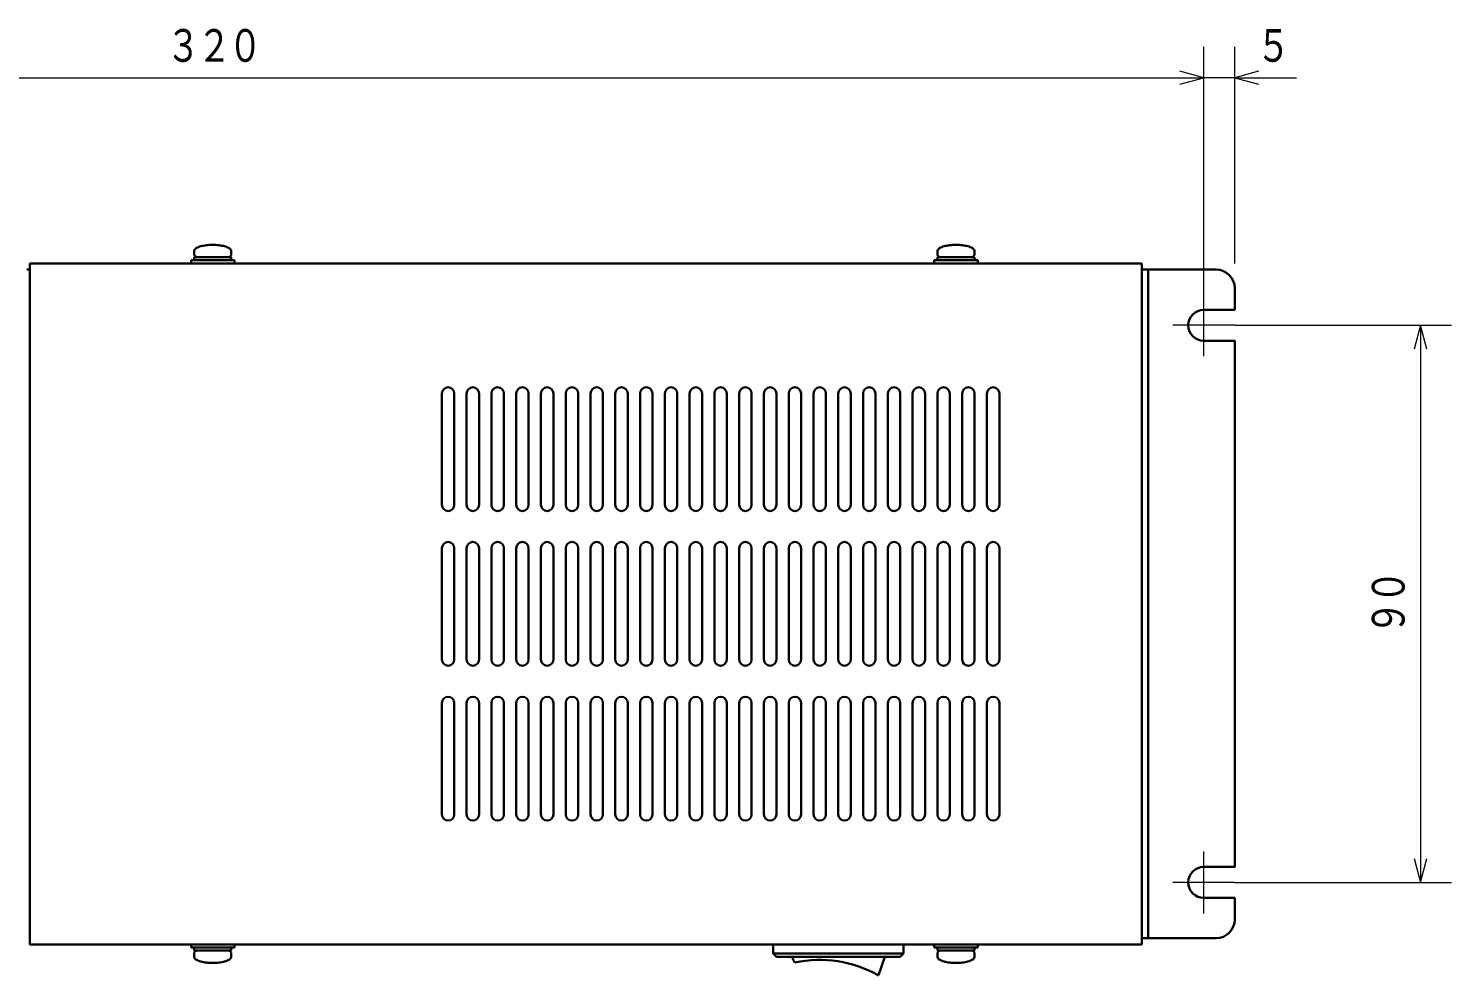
# Model space of a CAD drawing. Header units: millimetres. Extents: x 338 to 902, y 281 to 644.
# Drawn here: x 672.3 to 902.1, y 490.5 to 643.5 of the extents above; entities that cross this region are included whole.
import ezdxf

# ---------------------------------------------------------------- set-up
doc = ezdxf.new("R2010")
doc.units = ezdxf.units.MM
doc.layers.get('0').update_dxf_attribs({"lineweight": 30})
doc.layers.add('寸法', color=7, linetype='Continuous', lineweight=15)
doc.styles.add('BIGFONT', font='txt.shx', dxfattribs={"bigfont": 'bigfont'})

# ---------------------------------------------------------------- blocks, each defined once
blk = doc.blocks.new('A$C14CE2B2E')
for p, q in [((357, 292), (357, 291.5)), ((363, 292), (363, 291.5)), ((477, 292), (477, 291.5)), ((483, 292), (483, 291.5)), ((330.5, 290), (330.5, 180)), ((330.5, 290), (510, 290)), ((356.5, 290.5), (363.5, 290.5)), ((356.5, 290), (356.5, 290.5)), ((363.5, 290), (356.5, 290)), ((357, 291), (363, 291)), ((357, 290.5), (357, 291)), ((363, 290.5), (357, 290.5)), ((357.5, 291), (362.5, 291)), ((363, 291), (363, 290.5)), ((363.5, 290.5), (363.5, 290)), ((476.5, 290.5), (483.5, 290.5)), ((476.5, 290), (476.5, 290.5)), ((483.5, 290), (476.5, 290)), ((477, 291), (483, 291)), ((477, 290.5), (477, 291)), ((483, 290.5), (477, 290.5)), ((477.5, 291), (482.5, 291)), ((483, 291), (483, 290.5)), ((483.5, 290.5), (483.5, 290)), ((510, 290), (510, 180)), ((330, 289), (330.5, 289)), ((510, 289), (522, 289)), ((511, 289), (511, 181)), ((525, 286), (525, 282.5)), ((525, 282.5), (520, 282.5)), ((397, 269), (397, 251)), ((399, 269), (399, 251)), ((401, 269), (401, 251)), ((403, 269), (403, 251)), ((405, 269), (405, 251)), ((407, 269), (407, 251)), ((409, 269), (409, 251)), ((411, 269), (411, 251)), ((413, 269), (413, 251)), ((415, 269), (415, 251)), ((417, 269), (417, 251)), ((419, 269), (419, 251)), ((421, 269), (421, 251)), ((423, 269), (423, 251)), ((425, 269), (425, 251)), ((427, 269), (427, 251)), ((429, 269), (429, 251)), ((431, 269), (431, 251)), ((433, 269), (433, 251)), ((435, 269), (435, 251)), ((437, 269), (437, 251)), ((439, 269), (439, 251)), ((441, 269), (441, 251)), ((443, 269), (443, 251)), ((445, 269), (445, 251)), ((447, 269), (447, 251)), ((449, 269), (449, 251)), ((451, 269), (451, 251)), ((453, 269), (453, 251)), ((455, 269), (455, 251)), ((457, 269), (457, 251)), ((459, 269), (459, 251)), ((461, 269), (461, 251)), ((463, 269), (463, 251)), ((465, 269), (465, 251)), ((467, 269), (467, 251)), ((469, 269), (469, 251)), ((471, 269), (471, 251)), ((473, 269), (473, 251)), ((475, 269), (475, 251)), ((477, 269), (477, 251)), ((479, 269), (479, 251)), ((481, 269), (481, 251)), ((483, 269), (483, 251)), ((485, 269), (485, 251)), ((487, 269), (487, 251)), ((397, 244), (397, 226)), ((399, 244), (399, 226)), ((401, 244), (401, 226)), ((403, 244), (403, 226)), ((405, 244), (405, 226)), ((407, 244), (407, 226)), ((409, 244), (409, 226)), ((411, 244), (411, 226)), ((413, 244), (413, 226)), ((415, 244), (415, 226)), ((417, 244), (417, 226)), ((419, 244), (419, 226)), ((421, 244), (421, 226)), ((423, 244), (423, 226)), ((425, 244), (425, 226)), ((427, 244), (427, 226)), ((429, 244), (429, 226)), ((431, 244), (431, 226)), ((433, 244), (433, 226)), ((435, 244), (435, 226)), ((437, 244), (437, 226)), ((439, 244), (439, 226)), ((441, 244), (441, 226)), ((443, 244), (443, 226)), ((445, 244), (445, 226)), ((447, 244), (447, 226)), ((449, 244), (449, 226)), ((451, 244), (451, 226)), ((453, 244), (453, 226)), ((455, 244), (455, 226)), ((457, 244), (457, 226)), ((459, 244), (459, 226)), ((461, 244), (461, 226)), ((463, 244), (463, 226)), ((465, 244), (465, 226)), ((467, 244), (467, 226)), ((469, 244), (469, 226)), ((471, 244), (471, 226)), ((473, 244), (473, 226)), ((475, 244), (475, 226)), ((477, 244), (477, 226)), ((479, 244), (479, 226)), ((481, 244), (481, 226)), ((483, 244), (483, 226)), ((485, 244), (485, 226)), ((487, 244), (487, 226)), ((397, 219), (397, 201)), ((399, 219), (399, 201)), ((401, 219), (401, 201)), ((403, 219), (403, 201)), ((405, 219), (405, 201)), ((407, 219), (407, 201)), ((409, 219), (409, 201)), ((411, 219), (411, 201)), ((413, 219), (413, 201)), ((415, 219), (415, 201)), ((417, 219), (417, 201)), ((419, 219), (419, 201)), ((421, 219), (421, 201)), ((423, 219), (423, 201)), ((425, 219), (425, 201)), ((427, 219), (427, 201)), ((429, 219), (429, 201)), ((431, 219), (431, 201)), ((433, 219), (433, 201)), ((435, 219), (435, 201)), ((437, 219), (437, 201)), ((439, 219), (439, 201)), ((441, 219), (441, 201)), ((443, 219), (443, 201)), ((445, 219), (445, 201)), ((447, 219), (447, 201)), ((449, 219), (449, 201)), ((451, 219), (451, 201)), ((453, 219), (453, 201)), ((455, 219), (455, 201)), ((457, 219), (457, 201)), ((459, 219), (459, 201)), ((461, 219), (461, 201)), ((463, 219), (463, 201)), ((465, 219), (465, 201)), ((467, 219), (467, 201)), ((469, 219), (469, 201)), ((471, 219), (471, 201)), ((473, 219), (473, 201)), ((475, 219), (475, 201)), ((477, 219), (477, 201)), ((479, 219), (479, 201)), ((481, 219), (481, 201)), ((483, 219), (483, 201)), ((485, 219), (485, 201)), ((487, 219), (487, 201)), ((525, 203), (525, 207.5)), ((525, 187.5), (520, 187.5)), ((525, 187.5), (525, 184)), ((330.5, 180), (510, 180)), ((363.5, 180), (356.5, 180)), ((356.5, 180), (356.5, 179.5)), ((356.5, 179.5), (363.5, 179.5)), ((363, 179.5), (357, 179.5)), ((357, 179.5), (357, 179)), ((363, 179), (363, 179.5)), ((363.5, 179.5), (363.5, 180)), ((450.5, 180), (450.5, 178.5)), ((471.5, 180), (471.5, 178.5)), ((483.5, 180), (476.5, 180)), ((476.5, 180), (476.5, 179.5)), ((476.5, 179.5), (483.5, 179.5)), ((483, 179.5), (477, 179.5)), ((477, 179.5), (477, 179)), ((483, 179), (483, 179.5)), ((483.5, 179.5), (483.5, 180)), ((510, 181), (522, 181)), ((357, 179), (363, 179)), ((357, 178), (357, 178.5)), ((357.5, 179), (362.5, 179)), ((363, 178), (363, 178.5)), ((450.5, 178.5), (451, 178)), ((450.5, 178.5), (471.5, 178.5)), ((451, 178), (471, 178)), ((453.5, 178), (454, 177)), ((468.5, 178), (467.5, 175)), ((471.5, 178.5), (471, 178)), ((477, 179), (483, 179)), ((477, 178), (477, 178.5)), ((477.5, 179), (482.5, 179)), ((483, 178), (483, 178.5))]:
    blk.add_line(p, q)
for points in [[(363, 292), (362.9886, 292.0872), (362.9544, 292.1736), (362.8978, 292.2588), (362.8191, 292.342), (362.7189, 292.4226), (362.5981, 292.5), (362.4575, 292.5736), (362.2981, 292.6428), (362.1213, 292.7071), (361.9284, 292.766), (361.7207, 292.8192), (361.5, 292.866), (361.2679, 292.9063), (361.0261, 292.9397), (360.7765, 292.9659), (360.5209, 292.9848), (360.2615, 292.9962), (360, 293), (359.7385, 292.9962), (359.4791, 292.9848), (359.2235, 292.9659), (358.9739, 292.9397), (358.7321, 292.9063), (358.5, 292.866), (358.2793, 292.8192), (358.0716, 292.766), (357.8787, 292.7071), (357.7019, 292.6428), (357.5425, 292.5736), (357.4019, 292.5), (357.2811, 292.4226), (357.1809, 292.342), (357.1022, 292.2588), (357.0456, 292.1736), (357.0114, 292.0872), (357, 292)], [(483, 292), (482.9886, 292.0872), (482.9544, 292.1736), (482.8978, 292.2588), (482.8191, 292.342), (482.7189, 292.4226), (482.5981, 292.5), (482.4575, 292.5736), (482.2981, 292.6428), (482.1213, 292.7071), (481.9284, 292.766), (481.7207, 292.8192), (481.5, 292.866), (481.2679, 292.9063), (481.0261, 292.9397), (480.7765, 292.9659), (480.5209, 292.9848), (480.2615, 292.9962), (480, 293), (479.7385, 292.9962), (479.4791, 292.9848), (479.2235, 292.9659), (478.9739, 292.9397), (478.7321, 292.9063), (478.5, 292.866), (478.2793, 292.8192), (478.0716, 292.766), (477.8787, 292.7071), (477.7019, 292.6428), (477.5425, 292.5736), (477.4019, 292.5), (477.2811, 292.4226), (477.1809, 292.342), (477.1022, 292.2588), (477.0456, 292.1736), (477.0114, 292.0872), (477, 292)], [(520, 192.5), (525, 192.5), (525, 277.5), (520, 277.5)], [(357, 178.5), (357.0076, 178.5868), (357.0302, 178.671), (357.067, 178.75), (357.117, 178.8214), (357.1786, 178.883), (357.25, 178.933), (357.329, 178.9698), (357.4132, 178.9924), (357.5, 179)], [(363, 178), (362.9886, 177.9128), (362.9544, 177.8264), (362.8978, 177.7412), (362.8191, 177.658), (362.7189, 177.5774), (362.5981, 177.5), (362.4575, 177.4264), (362.2981, 177.3572), (362.1213, 177.2929), (361.9284, 177.234), (361.7207, 177.1808), (361.5, 177.134), (361.2679, 177.0937), (361.0261, 177.0603), (360.7765, 177.0341), (360.5209, 177.0152), (360.2615, 177.0038), (360, 177), (359.7385, 177.0038), (359.4791, 177.0152), (359.2235, 177.0341), (358.9739, 177.0603), (358.7321, 177.0937), (358.5, 177.134), (358.2793, 177.1808), (358.0716, 177.234), (357.8787, 177.2929), (357.7019, 177.3572), (357.5425, 177.4264), (357.4019, 177.5), (357.2811, 177.5774), (357.1809, 177.658), (357.1022, 177.7412), (357.0456, 177.8264), (357.0114, 177.9128), (357, 178)], [(362.5, 179), (362.5868, 178.9924), (362.671, 178.9698), (362.75, 178.933), (362.8214, 178.883), (362.883, 178.8214), (362.933, 178.75), (362.9698, 178.671), (362.9924, 178.5868), (363, 178.5)], [(477, 178.5), (477.0076, 178.5868), (477.0302, 178.671), (477.067, 178.75), (477.117, 178.8214), (477.1786, 178.883), (477.25, 178.933), (477.329, 178.9698), (477.4132, 178.9924), (477.5, 179)], [(483, 178), (482.9886, 177.9128), (482.9544, 177.8264), (482.8978, 177.7412), (482.8191, 177.658), (482.7189, 177.5774), (482.5981, 177.5), (482.4575, 177.4264), (482.2981, 177.3572), (482.1213, 177.2929), (481.9284, 177.234), (481.7207, 177.1808), (481.5, 177.134), (481.2679, 177.0937), (481.0261, 177.0603), (480.7765, 177.0341), (480.5209, 177.0152), (480.2615, 177.0038), (480, 177), (479.7385, 177.0038), (479.4791, 177.0152), (479.2235, 177.0341), (478.9739, 177.0603), (478.7321, 177.0937), (478.5, 177.134), (478.2793, 177.1808), (478.0716, 177.234), (477.8787, 177.2929), (477.7019, 177.3572), (477.5425, 177.4264), (477.4019, 177.5), (477.2811, 177.5774), (477.1809, 177.658), (477.1022, 177.7412), (477.0456, 177.8264), (477.0114, 177.9128), (477, 178)], [(482.5, 179), (482.5868, 178.9924), (482.671, 178.9698), (482.75, 178.933), (482.8214, 178.883), (482.883, 178.8214), (482.933, 178.75), (482.9698, 178.671), (482.9924, 178.5868), (483, 178.5)]]:
    blk.add_lwpolyline(points)
for centre, radius, start, end in [((357.5, 291.5), 0.5, 180, 270), ((362.5, 291.5), 0.5, 270, 0), ((477.5, 291.5), 0.5, 180, 270), ((482.5, 291.5), 0.5, 270, 0), ((522, 286), 3, 0, 90), ((520, 280), 2.5, 90, 270), ((398, 269), 1, 0, 180), ((402, 269), 1, 0, 180), ((406, 269), 1, 0, 180), ((410, 269), 1, 0, 180), ((414, 269), 1, 0, 180), ((418, 269), 1, 0, 180), ((422, 269), 1, 0, 180), ((426, 269), 1, 0, 180), ((430, 269), 1, 0, 180), ((434, 269), 1, 0, 180), ((438, 269), 1, 0, 180), ((442, 269), 1, 0, 180), ((446, 269), 1, 0, 180), ((450, 269), 1, 0, 180), ((454, 269), 1, 0, 180), ((458, 269), 1, 0, 180), ((462, 269), 1, 0, 180), ((466, 269), 1, 0, 180), ((470, 269), 1, 0, 180), ((474, 269), 1, 0, 180), ((478, 269), 1, 0, 180), ((482, 269), 1, 0, 180), ((486, 269), 1, 0, 180), ((398, 251), 1, 180, 0), ((402, 251), 1, 180, 0), ((406, 251), 1, 180, 0), ((410, 251), 1, 180, 0), ((414, 251), 1, 180, 0), ((418, 251), 1, 180, 0), ((422, 251), 1, 180, 0), ((426, 251), 1, 180, 0), ((430, 251), 1, 180, 0), ((434, 251), 1, 180, 0), ((438, 251), 1, 180, 0), ((442, 251), 1, 180, 0), ((446, 251), 1, 180, 0), ((450, 251), 1, 180, 0), ((454, 251), 1, 180, 0), ((458, 251), 1, 180, 0), ((462, 251), 1, 180, 0), ((466, 251), 1, 180, 0), ((470, 251), 1, 180, 0), ((474, 251), 1, 180, 0), ((478, 251), 1, 180, 0), ((482, 251), 1, 180, 0), ((486, 251), 1, 180, 0), ((398, 244), 1, 0, 180), ((402, 244), 1, 0, 180), ((406, 244), 1, 0, 180), ((410, 244), 1, 0, 180), ((414, 244), 1, 0, 180), ((418, 244), 1, 0, 180), ((422, 244), 1, 0, 180), ((426, 244), 1, 0, 180), ((430, 244), 1, 0, 180), ((434, 244), 1, 0, 180), ((438, 244), 1, 0, 180), ((442, 244), 1, 0, 180), ((446, 244), 1, 0, 180), ((450, 244), 1, 0, 180), ((454, 244), 1, 0, 180), ((458, 244), 1, 0, 180), ((462, 244), 1, 0, 180), ((466, 244), 1, 0, 180), ((470, 244), 1, 0, 180), ((474, 244), 1, 0, 180), ((478, 244), 1, 0, 180), ((482, 244), 1, 0, 180), ((486, 244), 1, 0, 180), ((398, 226), 1, 180, 0), ((402, 226), 1, 180, 0), ((406, 226), 1, 180, 0), ((410, 226), 1, 180, 0), ((414, 226), 1, 180, 0), ((418, 226), 1, 180, 0), ((422, 226), 1, 180, 0), ((426, 226), 1, 180, 0), ((430, 226), 1, 180, 0), ((434, 226), 1, 180, 0), ((438, 226), 1, 180, 0), ((442, 226), 1, 180, 0), ((446, 226), 1, 180, 0), ((450, 226), 1, 180, 0), ((454, 226), 1, 180, 0), ((458, 226), 1, 180, 0), ((462, 226), 1, 180, 0), ((466, 226), 1, 180, 0), ((470, 226), 1, 180, 0), ((474, 226), 1, 180, 0), ((478, 226), 1, 180, 0), ((482, 226), 1, 180, 0), ((486, 226), 1, 180, 0), ((398, 219), 1, 0, 180), ((402, 219), 1, 0, 180), ((406, 219), 1, 0, 180), ((410, 219), 1, 0, 180), ((414, 219), 1, 0, 180), ((418, 219), 1, 0, 180), ((422, 219), 1, 0, 180), ((426, 219), 1, 0, 180), ((430, 219), 1, 0, 180), ((434, 219), 1, 0, 180), ((438, 219), 1, 0, 180), ((442, 219), 1, 0, 180), ((446, 219), 1, 0, 180), ((450, 219), 1, 0, 180), ((454, 219), 1, 0, 180), ((458, 219), 1, 0, 180), ((462, 219), 1, 0, 180), ((466, 219), 1, 0, 180), ((470, 219), 1, 0, 180), ((474, 219), 1, 0, 180), ((478, 219), 1, 0, 180), ((482, 219), 1, 0, 180), ((486, 219), 1, 0, 180), ((398, 201), 1, 180, 0), ((402, 201), 1, 180, 0), ((406, 201), 1, 180, 0), ((410, 201), 1, 180, 0), ((414, 201), 1, 180, 0), ((418, 201), 1, 180, 0), ((422, 201), 1, 180, 0), ((426, 201), 1, 180, 0), ((430, 201), 1, 180, 0), ((434, 201), 1, 180, 0), ((438, 201), 1, 180, 0), ((442, 201), 1, 180, 0), ((446, 201), 1, 180, 0), ((450, 201), 1, 180, 0), ((454, 201), 1, 180, 0), ((458, 201), 1, 180, 0), ((462, 201), 1, 180, 0), ((466, 201), 1, 180, 0), ((470, 201), 1, 180, 0), ((474, 201), 1, 180, 0), ((478, 201), 1, 180, 0), ((482, 201), 1, 180, 0), ((486, 201), 1, 180, 0), ((520, 190), 2.5, 90, 270), ((522, 184), 3, 270, 0), ((458, 158.5), 19, 60, 102.2)]:
    blk.add_arc(centre, radius, start, end)
blk = doc.blocks.new('A$C2BD77727')
for p, q in [((520, 290), (520, 330)), ((525, 295), (525, 330)), ((200, 325), (520, 325)), ((520, 325), (516.1363, 326.0353)), ((516.1363, 323.9647), (520, 325)), ((525, 325), (520, 325)), ((528.8637, 326.0353), (525, 325)), ((525, 325), (535, 325)), ((525, 325), (528.8637, 323.9647)), ((528.5, 325), (533.5, 325)), ((520, 280), (520, 290)), ((525, 285), (515, 285)), ((525, 285), (560, 285)), ((555, 285), (553.9647, 281.1363)), ((555, 285), (555, 195)), ((556.0353, 281.1363), (555, 285)), ((520, 190), (520, 200)), ((553.9647, 198.8637), (555, 195)), ((555, 195), (556.0353, 198.8637)), ((525, 195), (515, 195)), ((525, 195), (560, 195))]:
    blk.add_line(p, q)
at = {"style": 'BIGFONT', "width": 0.833}
for s, p in [('３', (352.4999, 327)), ('２', (357.5, 327)), ('０', (362.5001, 327)), ('５', (528.5, 327))]:
    blk.add_text(s, height=6, dxfattribs=at).set_placement(p)
for s, p in [('０', (553, 240)), ('９', (553, 234.9999))]:
    blk.add_text(s, height=6, rotation=90, dxfattribs=at).set_placement(p)

msp = doc.modelspace()

# ---------------------------------------------------------------- block references
msp.add_blockref('A$C14CE2B2E', (342.08, 315.59))
at = {"layer": '寸法'}
msp.add_blockref('A$C2BD77727', (342.08, 310.59), dxfattribs=at)

doc.saveas('drawing.dxf')
